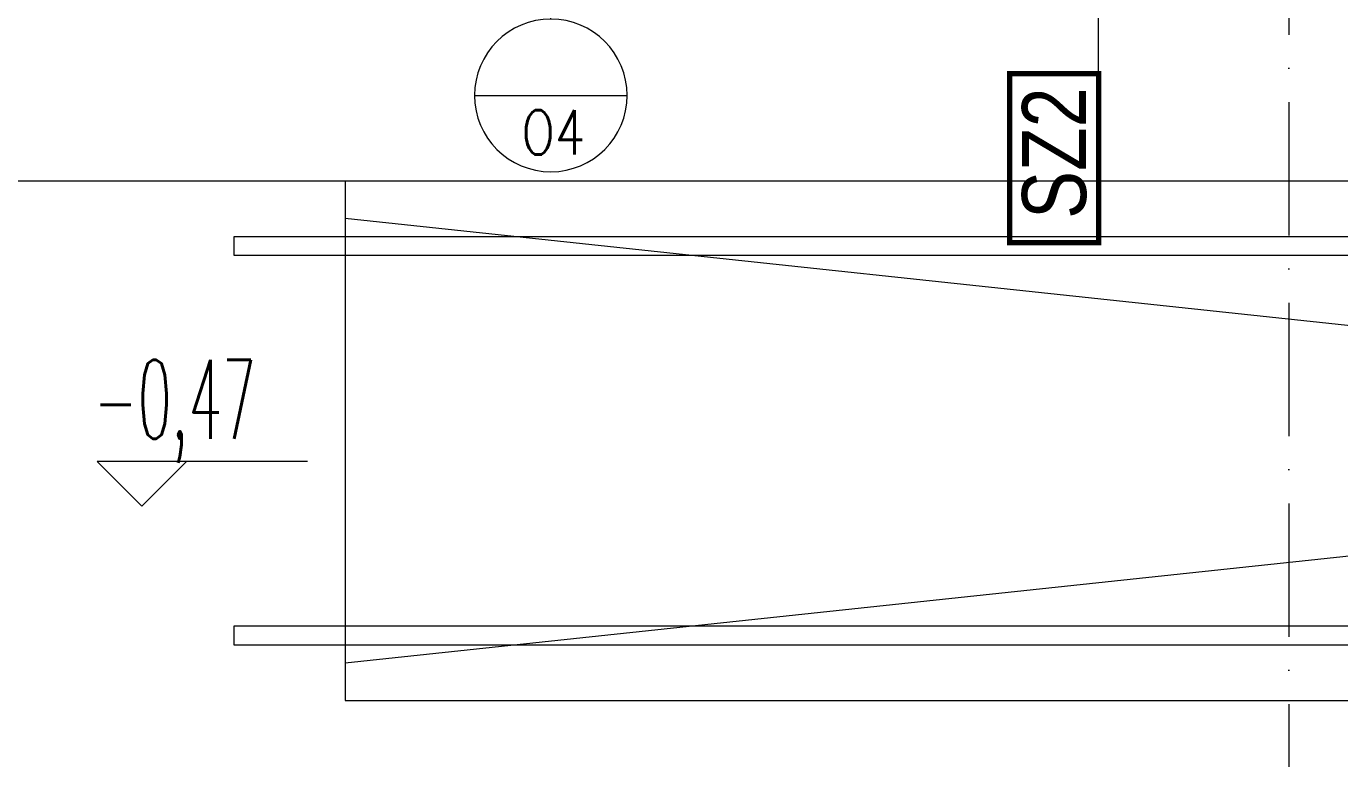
# Model space of a CAD drawing. Header units: millimetres. Extents: x -105266 to 178069, y 491 to 168574.
# Drawn here: x 9782.4 to 10136.6, y 36181.8 to 36381.4 of the extents above; entities that cross this region are included whole.
import ezdxf
from ezdxf.enums import TextEntityAlignment as Align

# ---------------------------------------------------------------- set-up
doc = ezdxf.new("R2010")
doc.units = ezdxf.units.MM
doc.linetypes.add('ACAD_ISO10W100', pattern=[18, 12, -3, 0, -3])
for name, color, linetype, lineweight in [('A01_OSIE', 9, 'ACAD_ISO10W100', 9), ('A06_WIDOK', 6, 'Continuous', 15), ('A08_OPIS DRZWI_OKIEN', 9, 'Continuous', 9), ('A09_MATERIAL', 251, 'Continuous', 0), ('A14_KOTY', 4, 'Continuous', 5), ('A15_OPIS', 4, 'Continuous', 0), ('A17_OPIS_WARSTW', 32, 'Continuous', 9)]:
    doc.layers.add(name, color=color, linetype=linetype, lineweight=lineweight)
doc.styles.add('ARIAL', font='arial.ttf', dxfattribs={"width": 0.8})
doc.styles.add('ROMANS', font='romans', dxfattribs={"width": 0.7})
doc.styles.add('TBTEXT', font='arial.ttf', dxfattribs={"width": 1.1})
doc.styles.add('WYM', font='ROMANS.SHX', dxfattribs={"width": 0.75})
doc.styles.add('X', font='ROMANS.shx', dxfattribs={"width": 0.5})

# ---------------------------------------------------------------- blocks, each defined once
blk = doc.blocks.new('poziom miekki')
for p, q in [((15.76, 4.24), (-4.24, 4.24)), ((-4.24, 4.24), (0, 0)), ((0, 0), (4.24, 4.24))]:
    blk.add_line(p, q)
at = {"color": 0, "style": 'ROMANS', "width": 0.7}
blk.add_attdef('H?', (-4.24, 8.19), '', height=7.5, dxfattribs=at)
blk = doc.blocks.new('A$C1BD919F1')
at = {"lineweight": 0}
blk.add_line((-77.88, 0), (0, 0), dxfattribs=at)
at = {"lineweight": 0, "const_width": 1.5}
blk.add_lwpolyline([(-125.38, 0), (-77.88, 0), (-77.88, 25), (-125.38, 25)], close=True, dxfattribs=at)
at = {"lineweight": 0, "style": 'TBTEXT', "width": 1.1}
blk.add_attdef('1', text='', height=18, dxfattribs=at).set_placement((-96.63, 12.5), align=Align.MIDDLE)
blk = doc.blocks.new('drzwi opis')
for p, q in [((-29.32, 124.88), (29.32, 124.88)), ((0, 95.56), (0, -15.56))]:
    blk.add_line(p, q)
blk.add_circle((0, 124.88), 29.32)
at = {"style": 'ROMANS', "width": 0.7}
for tag, p in [('WDNR', (1.09, 127.47)), ('WDPPOZ', (0, 102.7))]:
    blk.add_attdef(tag, text='', height=17, dxfattribs=at).set_placement(p, align=Align.CENTER)
for tag, p in [('WDS', (-4.07, -6.01)), ('WDH', (22.49, -6.37))]:
    blk.add_attdef(tag, text='', height=17, rotation=90, dxfattribs=at).set_placement(p, align=Align.CENTER)

msp = doc.modelspace()

# ---------------------------------------------------------------- linework, layer by layer
at = {"layer": 'A01_OSIE', "linetype": 'ACAD_ISO10W100', "ltscale": 3}
msp.add_lwpolyline([(10122.89, 38362.67), (10122.89, 36181.78)], dxfattribs=at)
at = {"layer": 'A06_WIDOK'}
for points in [[(9868.39, 36339.67), (9316.89, 36339.67), (9316.89, 36339.67), (9316.89, 36339.67), (9316.89, 36615.67)], [(10430.89, 36339.67), (9868.39, 36339.67), (9868.39, 36199.67), (10430.89, 36199.67)]]:
    msp.add_lwpolyline(points, dxfattribs=at)
at = {"layer": 'A09_MATERIAL'}
for points in [[(9838.39, 36319.67), (10460.89, 36319.67), (10460.89, 36324.67), (9838.39, 36324.67), (9838.39, 36319.67)], [(9838.39, 36214.67), (10460.89, 36214.67), (10460.89, 36219.67), (9838.39, 36219.67), (9838.39, 36214.67)]]:
    msp.add_lwpolyline(points, dxfattribs=at)
at = {"layer": 'A15_OPIS'}
msp.add_lwpolyline([(9868.39, 36329.67), (10430.89, 36269.67), (9868.39, 36209.67)], dxfattribs=at)

# ---------------------------------------------------------------- block references
at = {"layer": 'A08_OPIS DRZWI_OKIEN'}
ref = msp.add_blockref('drzwi opis', (9923.89, 36450.43), dxfattribs=dict(at, xscale=-0.702000000001135, yscale=0.702000000001135, zscale=0.702000000001135, rotation=180))
ref.add_attrib('WDNR', 'O4', dxfattribs={"layer": '0', "height": 11.934, "style": 'WYM', "width": 0.8}).set_placement((9924.55, 36346.81), align=Align.CENTER)
ref.add_attrib('WDS', '216', dxfattribs={"layer": '0', "height": 11.934, "rotation": 90, "style": 'WYM', "width": 0.8}).set_placement((9921.03, 36451.37), align=Align.CENTER)
ref.add_attrib('WDH', '160', dxfattribs={"layer": '0', "height": 11.934, "rotation": 90, "style": 'WYM', "width": 0.8}).set_placement((9939.68, 36451.94), align=Align.CENTER)
at = {"layer": 'A14_KOTY'}
ref = msp.add_blockref('poziom miekki', (9813.57, 36252.01), dxfattribs=dict(at, xscale=2.834999999940919, yscale=2.834999999940919, zscale=2.834999999940919))
ref.add_attrib('H?', '-0,47', (9800.63, 36270.21), dxfattribs={"layer": '0', "color": 0, "height": 21.263, "style": 'X', "width": 0.5})
at = {"layer": 'A17_OPIS_WARSTW'}
ref = msp.add_blockref('A$C1BD919F1', (10071.58, 36443.4), dxfattribs=dict(at, xscale=0.9599999999991269, yscale=0.9599999999991269, zscale=0.9599999999991269, rotation=90))
ref.add_attrib('1', 'SZ2', dxfattribs={"layer": '0', "height": 17.28, "rotation": 90, "style": 'ARIAL', "width": 0.8}).set_placement((10059.58, 36347.2), align=Align.MIDDLE)

doc.saveas('drawing.dxf')
